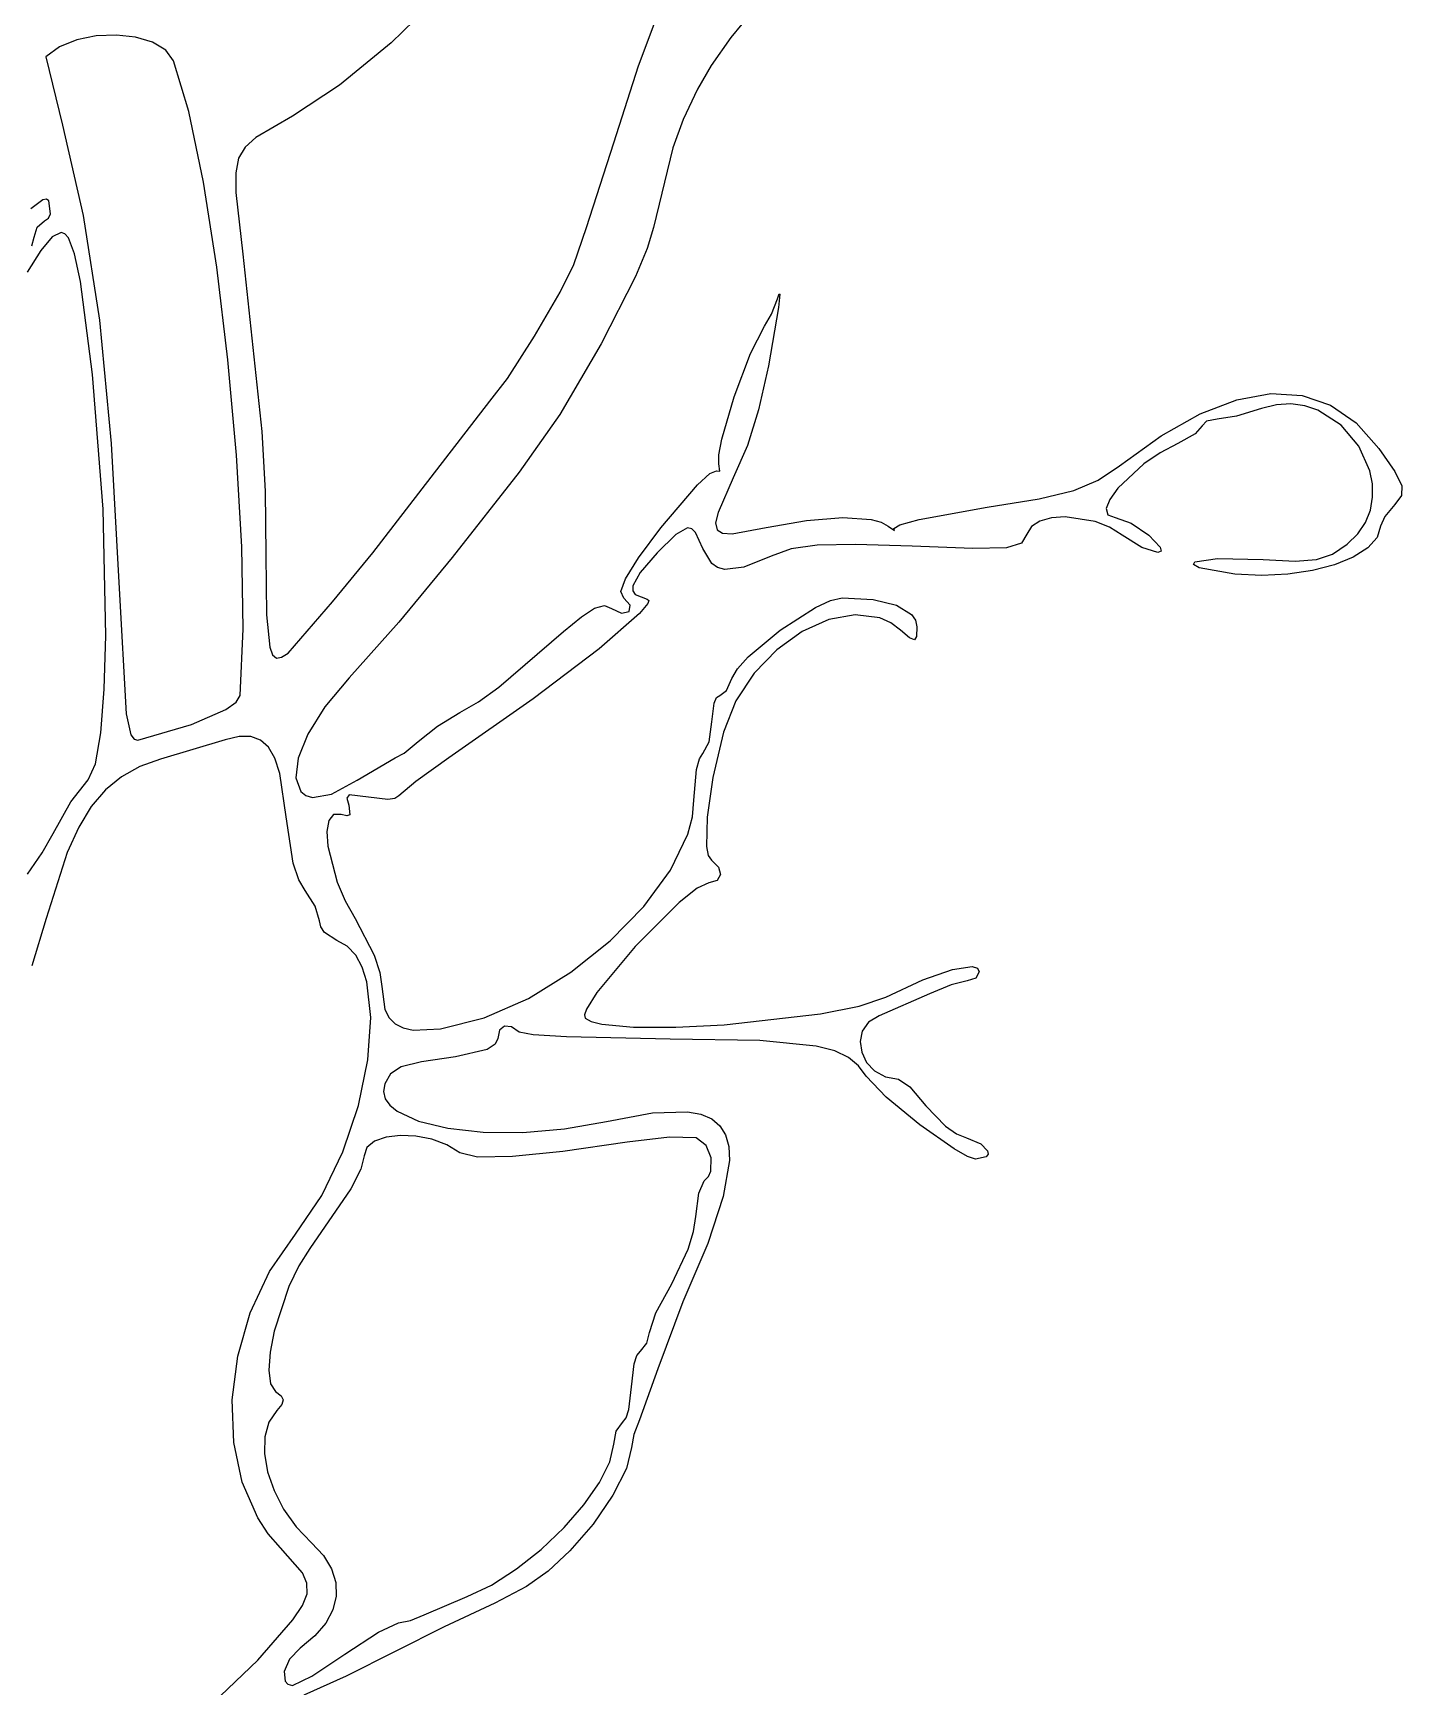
# Model space of a CAD drawing. Extents: x 56 to 1033, y 17 to 979.
# Drawn here: x 901.4 to 991.8, y 232.2 to 341.4 of the extents above; entities that cross this region are included whole.
import ezdxf

# ---------------------------------------------------------------- set-up
doc = ezdxf.new("R2010")
doc.units = 0

msp = doc.modelspace()

# ---------------------------------------------------------------- linework, layer by layer
at = {"layer": 'Layer 1'}
for p, q in [((950.54116, 344.827445), (947.492504, 341.148901)), ((928.235033, 343.880919), (925.058603, 340.794332)), ((941.404705, 339.273074), (943.096775, 343.823731)), ((904.297399, 340.987463), (903.150939, 340.531995)), ((905.581187, 341.241258), (904.297399, 340.987463)), ((906.905922, 341.296533), (905.581187, 341.241258)), ((908.175222, 341.156438), (906.905922, 341.296533)), ((909.292705, 340.824128), (908.175222, 341.156438)), ((947.492504, 341.148901), (946.198495, 339.289195)), ((903.150939, 340.531995), (902.23819, 339.8717)), ((902.23819, 339.8717), (903.34413, 335.35351)), ((910.161988, 340.302754), (909.292705, 340.824128)), ((910.68669, 339.59547), (910.161988, 340.302754)), ((925.058603, 340.794332), (921.649046, 337.984034)), ((911.702091, 336.244119), (910.68669, 339.59547)), ((939.76063, 334.19144), (941.404705, 339.273074)), ((946.198495, 339.289195), (945.28786, 337.726535)), ((921.649046, 337.984034), (918.54995, 335.93676)), ((945.28786, 337.726535), (944.350895, 335.71657)), ((912.666356, 331.575856), (911.702091, 336.244119)), ((918.54995, 335.93676), (916.11506, 334.529137)), ((944.350895, 335.71657), (943.659259, 333.851375)), ((903.34413, 335.35351), (904.720211, 329.393135)), ((916.11506, 334.529137), (915.405698, 333.899572)), ((915.405698, 333.899572), (914.97868, 333.163961)), ((937.95698, 328.59517), (939.76063, 334.19144)), ((943.659259, 333.851375), (942.39005, 328.595795)), ((914.97868, 333.163961), (914.79172, 332.205648)), ((914.79172, 332.205648), (914.802533, 330.907975)), ((913.538662, 325.979203), (912.666356, 331.575856)), ((902.038542, 330.410654), (901.265556, 329.830465)), ((902.294108, 330.467753), (902.038542, 330.410654)), ((902.44058, 330.34125), (902.294108, 330.467753)), ((902.55057, 329.490825), (902.44058, 330.34125)), ((914.802533, 330.907975), (915.24834, 326.82792)), ((901.671546, 328.614417), (902.16241, 329.0232)), ((902.16241, 329.0232), (902.416052, 329.196315)), ((902.416052, 329.196315), (902.55057, 329.490825)), ((904.720211, 329.393135), (905.783899, 322.461585)), ((901.326364, 327.367597), (901.46737, 327.95701)), ((901.46737, 327.95701), (901.671546, 328.614417)), ((902.659264, 327.96369), (901.926227, 327.075084)), ((903.250237, 328.25934), (902.659264, 327.96369)), ((903.503631, 328.167235), (903.250237, 328.25934)), ((903.734925, 327.905806), (903.503631, 328.167235)), ((904.149105, 326.846863), (903.734925, 327.905806)), ((937.12243, 326.15035), (937.95698, 328.59517)), ((942.39005, 328.595795), (941.96165, 327.194867)), ((901.926227, 327.075084), (901.01535, 325.64975)), ((904.528556, 325.026282), (904.149105, 326.846863)), ((915.24834, 326.82792), (916.51882, 315.121383)), ((941.96165, 327.194867), (941.196637, 325.358225)), ((914.278187, 319.842683), (913.538662, 325.979203)), ((936.227018, 324.321594), (937.12243, 326.15035)), ((905.32638, 318.8753), (904.528556, 325.026282)), ((941.196637, 325.358225), (938.94096, 320.89538)), ((934.522811, 321.417585), (936.227018, 324.321594)), ((950.183057, 322.864416), (950.57196, 323.883175)), ((950.57196, 323.883175), (950.681078, 324.201191)), ((950.729212, 324.196129), (950.63436, 323.294105)), ((950.681078, 324.201191), (950.729212, 324.196129)), ((905.783899, 322.461585), (906.564182, 314.321972)), ((949.72103, 322.069525), (950.183057, 322.864416)), ((950.63436, 323.294105), (949.980775, 319.453545)), ((932.733421, 318.619386), (934.522811, 321.417585)), ((948.78801, 320.255327), (949.72103, 322.069525)), ((938.94096, 320.89538), (936.191393, 316.242418)), ((947.725177, 317.394969), (948.78801, 320.255327)), ((914.84411, 313.554817), (914.278187, 319.842683)), ((949.980775, 319.453545), (949.329485, 316.53564)), ((906.035805, 309.991342), (905.32638, 318.8753)), ((931.58246, 317.10806), (932.733421, 318.619386)), ((927.68952, 312.10088), (931.58246, 317.10806)), ((946.903302, 314.600803), (947.725177, 317.394969)), ((978.501687, 316.277833), (980.919453, 317.208717)), ((980.919453, 317.208717), (983.162887, 317.614729)), ((983.532813, 316.88205), (982.55131, 316.630345)), ((983.162887, 317.614729), (985.22781, 317.49559)), ((984.488345, 316.933981), (983.532813, 316.88205)), ((985.405535, 316.805743), (984.488345, 316.933981)), ((985.22781, 317.49559), (987.110039, 316.851023)), ((987.110039, 316.851023), (988.805393, 315.680747)), ((936.191393, 316.242418), (933.51631, 312.434495)), ((949.329485, 316.53564), (948.586297, 314.184443)), ((975.913772, 314.822356), (978.501687, 316.277833)), ((978.928362, 315.799724), (978.63781, 315.485255)), ((979.62687, 315.930525), (978.928362, 315.799724)), ((980.893932, 316.136098), (979.62687, 315.930525)), ((982.55131, 316.630345), (980.893932, 316.136098)), ((986.272009, 316.51694), (985.405535, 316.805743)), ((987.803324, 315.53606), (986.272009, 316.51694)), ((916.51882, 315.121383), (916.731976, 311.17775)), ((973.15989, 312.842565), (975.913772, 314.822356)), ((978.161951, 314.958961), (977.01785, 314.318915)), ((978.63781, 315.485255), (978.161951, 314.958961)), ((988.98331, 314.148176), (987.803324, 315.53606)), ((988.805393, 315.680747), (990.30969, 313.984485)), ((906.564182, 314.321972), (907.09005, 304.73741)), ((915.195606, 307.504128), (914.84411, 313.554817)), ((946.69315, 312.985185), (946.698587, 313.576154)), ((946.698587, 313.576154), (946.903302, 314.600803)), ((948.586297, 314.184443), (947.65702, 312.044005)), ((975.866485, 313.711942), (974.788011, 312.975262)), ((977.01785, 314.318915), (975.866485, 313.711942)), ((989.712989, 312.510127), (988.98331, 314.148176)), ((990.30969, 313.984485), (991.353298, 312.469284)), ((946.117162, 312.345528), (946.54421, 312.514515)), ((946.54421, 312.514515), (946.771309, 312.482333)), ((946.771309, 312.482333), (946.69315, 312.985185)), ((971.769382, 311.895985), (973.15989, 312.842565)), ((974.788011, 312.975262), (973.067335, 311.370369)), ((989.878032, 311.646302), (989.712989, 312.510127)), ((991.353298, 312.469284), (991.826917, 311.519961)), ((923.84048, 307.0937), (927.68952, 312.10088)), ((933.51631, 312.434495), (929.09321, 306.799755)), ((942.87486, 308.753755), (945.282989, 311.580133)), ((945.282989, 311.580133), (946.117162, 312.345528)), ((947.65702, 312.044005), (946.653731, 309.772965)), ((970.151267, 311.218284), (971.769382, 311.895985)), ((973.067335, 311.370369), (972.533933, 310.630948)), ((989.893381, 310.778749), (989.878032, 311.646302)), ((991.826917, 311.519961), (991.802683, 310.881725)), ((916.731976, 311.17775), (916.78313, 306.96182)), ((964.43171, 310.104745), (967.855419, 310.668268)), ((967.855419, 310.668268), (970.151267, 311.218284)), ((972.533933, 310.630948), (972.291022, 310.019408)), ((989.746663, 309.927073), (989.893381, 310.778749)), ((991.35273, 310.299785), (990.693595, 309.491739)), ((991.802683, 310.881725), (991.35273, 310.299785)), ((906.214611, 301.63873), (906.035805, 309.991342)), ((946.653731, 309.772965), (946.492269, 309.069587)), ((949.8202, 308.761035), (952.498544, 309.24474)), ((952.498544, 309.24474), (954.883541, 309.423656)), ((954.883541, 309.423656), (956.756133, 309.295186)), ((956.756133, 309.295186), (957.431821, 309.114871)), ((958.65469, 308.945589), (959.944514, 309.292536)), ((959.944514, 309.292536), (964.43171, 310.104745)), ((967.915768, 309.194795), (967.347643, 308.839466)), ((968.684971, 309.403599), (967.915768, 309.194795)), ((969.592077, 309.466529), (968.684971, 309.403599)), ((971.567311, 309.157356), (969.592077, 309.466529)), ((972.291022, 310.019408), (972.393001, 309.600145)), ((972.393001, 309.600145), (972.89427, 309.437555)), ((972.89427, 309.437555), (973.950689, 309.067124)), ((989.425507, 309.110879), (989.746663, 309.927073)), ((990.693595, 309.491739), (990.41945, 308.859605)), ((941.392205, 306.759253), (942.87486, 308.753755)), ((943.856059, 308.311527), (942.62037, 307.099655)), ((944.634154, 308.750451), (943.856059, 308.311527)), ((944.91658, 308.686262), (944.634154, 308.750451)), ((945.162579, 308.43628), (944.91658, 308.686262)), ((945.64926, 307.388865), (945.162579, 308.43628)), ((946.492269, 309.069587), (946.582041, 308.617201)), ((946.582041, 308.617201), (946.941385, 308.38798)), ((946.941385, 308.38798), (947.588635, 308.354096)), ((947.588635, 308.354096), (949.8202, 308.761035)), ((957.431821, 309.114871), (957.89726, 308.856735)), ((957.89726, 308.856735), (958.296415, 308.565541)), ((958.27032, 308.699545), (958.65469, 308.945589)), ((958.296415, 308.565541), (958.27032, 308.699545)), ((967.04377, 308.336965), (966.700803, 307.732783)), ((967.347643, 308.839466), (967.04377, 308.336965)), ((972.50909, 308.786551), (971.567311, 309.157356)), ((973.33608, 308.272465), (972.50909, 308.786551)), ((974.635736, 307.458914), (973.33608, 308.272465)), ((973.950689, 309.067124), (975.114487, 308.271578)), ((975.114487, 308.271578), (975.86771, 307.479763)), ((988.21039, 307.663355), (988.91754, 308.349772)), ((988.91754, 308.349772), (989.425507, 309.110879)), ((990.199171, 308.108907), (989.578293, 307.420472)), ((990.41945, 308.859605), (990.199171, 308.108907)), ((915.291853, 302.079138), (915.195606, 307.504128)), ((921.18129, 303.85374), (923.84048, 307.0937)), ((942.62037, 307.099655), (941.49548, 305.803193)), ((946.235233, 306.396661), (945.64926, 307.388865)), ((951.482945, 307.358752), (950.16151, 306.883945)), ((953.201641, 307.606701), (951.482945, 307.358752)), ((955.729072, 307.656653), (953.201641, 307.606701)), ((959.47671, 307.537465), (955.729072, 307.656653)), ((963.482761, 307.392774), (959.47671, 307.537465)), ((965.702296, 307.437966), (963.482761, 307.392774)), ((966.700803, 307.732783), (965.702296, 307.437966)), ((975.6924, 307.120525), (974.635736, 307.458914)), ((975.928494, 307.219269), (975.6924, 307.120525)), ((975.86771, 307.479763), (975.928494, 307.219269)), ((986.184461, 306.654028), (987.230315, 307.004436)), ((987.230315, 307.004436), (988.21039, 307.663355)), ((989.578293, 307.420472), (988.616757, 306.813982)), ((916.78313, 306.96182), (916.830783, 303.001481)), ((929.09321, 306.799755), (925.574736, 302.519721)), ((940.527025, 305.390498), (941.392205, 306.759253)), ((946.623748, 306.121526), (946.235233, 306.396661)), ((947.097279, 305.991316), (946.623748, 306.121526)), ((948.363377, 306.158516), (947.097279, 305.991316)), ((950.16151, 306.883945), (948.363377, 306.158516)), ((978.051284, 306.317865), (978.141316, 306.498864)), ((978.442284, 306.113263), (978.051284, 306.317865)), ((978.141316, 306.498864), (979.634763, 306.723655)), ((980.7971, 305.699645), (978.442284, 306.113263)), ((979.634763, 306.723655), (982.66319, 306.654845)), ((982.66319, 306.654845), (984.764772, 306.556155)), ((985.91147, 305.925574), (984.287598, 305.683023)), ((984.764772, 306.556155), (986.184461, 306.654028)), ((987.374502, 306.309121), (985.91147, 305.925574)), ((988.616757, 306.813982), (987.374502, 306.309121)), ((940.222942, 304.540416), (940.527025, 305.390498)), ((941.49548, 305.803193), (941.022456, 304.910955)), ((941.022456, 304.910955), (941.025355, 304.592766)), ((982.562828, 305.601152), (980.7971, 305.699645)), ((984.287598, 305.683023), (982.562828, 305.601152)), ((907.09005, 304.73741), (907.560776, 296.469536)), ((918.25586, 300.47553), (921.18129, 303.85374)), ((940.42358, 304.101935), (940.222942, 304.540416)), ((940.849269, 303.64378), (940.42358, 304.101935)), ((941.025355, 304.592766), (941.185172, 304.347247)), ((941.185172, 304.347247), (941.9675, 304.036375)), ((942.015769, 303.754403), (941.462235, 303.082876)), ((941.9675, 304.036375), (942.070607, 303.947079)), ((942.070607, 303.947079), (942.015769, 303.754403)), ((953.084022, 303.495418), (954.08997, 303.958669)), ((954.08997, 303.958669), (954.85371, 304.134165)), ((954.85371, 304.134165), (956.891172, 304.018208)), ((956.891172, 304.018208), (958.446347, 303.63912)), ((916.830783, 303.001481), (917.032929, 300.860939)), ((936.44841, 301.892485), (937.62583, 302.877403)), ((937.62583, 302.877403), (938.500666, 303.439164)), ((938.500666, 303.439164), (939.142809, 303.61159)), ((941.462235, 303.082876), (938.78957, 300.762886)), ((939.142809, 303.61159), (939.62215, 303.428505)), ((939.62215, 303.428505), (940.275157, 303.10722)), ((940.275157, 303.10722), (940.78652, 303.213435)), ((940.78652, 303.213435), (940.849269, 303.64378)), ((950.746255, 301.999763), (953.084022, 303.495418)), ((953.978174, 302.68419), (952.215336, 301.895406)), ((955.717582, 303.003827), (953.978174, 302.68419)), ((957.329538, 302.794327), (955.717582, 303.003827)), ((958.055215, 302.472406), (957.329538, 302.794327)), ((958.446347, 303.63912), (959.438591, 303.028155)), ((959.438591, 303.028155), (959.698413, 302.645485)), ((959.698413, 302.645485), (959.78726, 302.216565)), ((906.109697, 298.09755), (906.214611, 301.63873)), ((915.09203, 297.66837), (915.291853, 302.079138)), ((925.574736, 302.519721), (922.28394, 298.847165)), ((932.179496, 298.226815), (936.44841, 301.892485)), ((948.64191, 300.235416), (950.746255, 301.999763)), ((952.215336, 301.895406), (950.53309, 300.697462)), ((958.71002, 301.995705), (958.055215, 302.472406)), ((959.304449, 301.486908), (958.71002, 301.995705)), ((959.760978, 301.580511), (959.627405, 301.342901)), ((959.78726, 302.216565), (959.760978, 301.580511)), ((917.032929, 300.860939), (917.219681, 300.350924)), ((917.820034, 300.207072), (918.25583, 300.4755)), ((918.25583, 300.4755), (918.25586, 300.47553)), ((938.78957, 300.762886), (934.42912, 297.459865)), ((950.53309, 300.697462), (949.035457, 299.150345)), ((959.627405, 301.342901), (959.304449, 301.486908)), ((917.219681, 300.350924), (917.47835, 300.149257)), ((917.47835, 300.149257), (917.820034, 300.207072)), ((947.57249, 298.790595), (947.92774, 299.436301)), ((947.92774, 299.436301), (948.64191, 300.235416)), ((922.28394, 298.847165), (920.668925, 296.935095)), ((947.212444, 297.998383), (947.57249, 298.790595)), ((949.035457, 299.150345), (947.82646, 297.314044)), ((905.877727, 295.212252), (906.109697, 298.09755)), ((914.146986, 296.743269), (914.824518, 297.236588)), ((914.824518, 297.236588), (915.09203, 297.66837)), ((934.42912, 297.459865), (928.8605, 293.557275)), ((929.59857, 296.543905), (930.827478, 297.254203)), ((930.827478, 297.254203), (932.179496, 298.226815)), ((946.391259, 297.159964), (946.556726, 297.532174)), ((946.556726, 297.532174), (946.75879, 297.668875)), ((946.75879, 297.668875), (947.212444, 297.998383)), ((947.82646, 297.314044), (947.01012, 295.248545)), ((907.560776, 296.469536), (907.869215, 295.065007)), ((911.868, 295.75387), (914.146986, 296.743269)), ((920.668925, 296.935095), (919.549051, 295.128207)), ((928.125479, 295.638903), (929.59857, 296.543905)), ((946.2384, 295.936385), (946.391259, 297.159964)), ((905.520566, 293.157186), (905.877727, 295.212252)), ((907.869215, 295.065007), (908.072196, 294.79668)), ((908.3193, 294.72301), (911.868, 295.75389)), ((911.868, 295.75389), (911.868, 295.75387)), ((919.549051, 295.128207), (918.916709, 293.52609)), ((926.83325, 294.629395), (928.125479, 295.638903)), ((946.065351, 294.605873), (946.2384, 295.936385)), ((947.01012, 295.248545), (946.316826, 292.245949)), ((908.072196, 294.79668), (908.3193, 294.72301)), ((914.09678, 294.75053), (909.82475, 293.475)), ((915.008699, 294.958666), (914.09678, 294.75053)), ((915.780786, 294.954529), (915.008699, 294.958666)), ((916.42438, 294.723765), (915.780786, 294.954529)), ((916.950822, 294.252019), (916.42438, 294.723765)), ((917.371454, 293.524937), (916.950822, 294.252019)), ((925.908549, 293.863845), (926.83325, 294.629395)), ((945.64931, 293.839855), (946.065351, 294.605873)), ((905.04008, 292.1067), (905.520566, 293.157186)), ((908.450834, 292.978328), (907.245885, 292.311572)), ((909.82475, 293.475), (908.450834, 292.978328)), ((917.697615, 292.528164), (917.371454, 293.524937)), ((918.916709, 293.52609), (918.764289, 292.228334)), ((922.80163, 292.072725), (925.31936, 293.545445)), ((925.31936, 293.545445), (925.908549, 293.863845)), ((928.8605, 293.557275), (926.677346, 291.996425)), ((945.233279, 292.78733), (945.420585, 293.484838)), ((945.420585, 293.484838), (945.64931, 293.839855)), ((903.88867, 290.641381), (905.04008, 292.1067)), ((907.245885, 292.311572), (906.186899, 291.442637)), ((918.11189, 289.66813), (917.697615, 292.528164)), ((918.764289, 292.228334), (919.084181, 291.334529)), ((921.110461, 291.157135), (922.80163, 292.072725)), ((926.677346, 291.996425), (925.56463, 291.046495)), ((945.06024, 290.768025), (945.233279, 292.78733)), ((946.316826, 292.245949), (945.933061, 289.630743)), ((902.72121, 288.56704), (903.88867, 290.641381)), ((906.186899, 291.442637), (905.250874, 290.339425)), ((919.084181, 291.334529), (919.418865, 291.070231)), ((919.418865, 291.070231), (919.868775, 290.944266)), ((919.868775, 290.944266), (921.110461, 291.157135)), ((922.276722, 291.10712), (922.137726, 290.882404)), ((922.137726, 290.882404), (922.2537, 290.423555)), ((923.55328, 290.948495), (922.276722, 291.10712)), ((924.829311, 290.805353), (923.55328, 290.948495)), ((925.297574, 290.87949), (924.829311, 290.805353)), ((925.56463, 291.046495), (925.297574, 290.87949)), ((944.955283, 289.662301), (945.06024, 290.768025)), ((905.250874, 290.339425), (904.414806, 288.969842)), ((918.594689, 286.590529), (918.11189, 289.66813)), ((921.249778, 289.815169), (920.938196, 289.413799)), ((921.76152, 289.809335), (921.249778, 289.815169)), ((922.12587, 289.716021), (921.76152, 289.809335)), ((922.326326, 289.783501), (922.12587, 289.716021)), ((922.2537, 290.423555), (922.326326, 289.783501)), ((944.650949, 288.51148), (944.955283, 289.662301)), ((945.933061, 289.630743), (945.887819, 287.709403)), ((902.004855, 287.283933), (902.72121, 288.56704)), ((904.414806, 288.969842), (903.655693, 287.30179)), ((920.938196, 289.413799), (920.816114, 288.68536)), ((920.816114, 288.68536), (920.872874, 287.709988)), ((943.50739, 286.131607), (944.650949, 288.51148)), ((920.872874, 287.709988), (921.480277, 285.338987)), ((945.887819, 287.709403), (946.001203, 287.104706)), ((901.028005, 285.861872), (902.004855, 287.283933)), ((903.655693, 287.30179), (902.27632, 282.9419)), ((918.956086, 285.486118), (918.594689, 286.590529)), ((946.001203, 287.104706), (946.21009, 286.788405)), ((946.21009, 286.788405), (946.684071, 286.327566)), ((946.684071, 286.327566), (946.804124, 285.840639)), ((919.36911, 284.78156), (918.956086, 285.486118)), ((921.480277, 285.338987), (922.009602, 284.103631)), ((941.756031, 283.742518), (943.50739, 286.131607)), ((946.04044, 285.298195), (945.265122, 284.943292)), ((946.584747, 285.455042), (946.04044, 285.298195)), ((946.804124, 285.840639), (946.584747, 285.455042)), ((920.039474, 283.763274), (919.36911, 284.78156)), ((922.009602, 284.103631), (922.67513, 282.941885)), ((945.265122, 284.943292), (944.082198, 284.00152)), ((920.3183, 282.78788), (920.039474, 283.763274)), ((939.52334, 281.458328), (941.756031, 283.742518)), ((944.082198, 284.00152), (941.167765, 281.09499)), ((902.27632, 282.9419), (901.323682, 279.818489)), ((920.408886, 282.392286), (920.3183, 282.78788)), ((920.655529, 282.01358), (920.408886, 282.392286)), ((921.4663, 281.47871), (920.655529, 282.01358)), ((922.67513, 282.941885), (923.936804, 280.520976)), ((922.157473, 281.116874), (921.4663, 281.47871)), ((922.71769, 280.528553), (922.157473, 281.116874)), ((936.935787, 279.393149), (939.52334, 281.458328)), ((941.167765, 281.09499), (938.645604, 278.05385)), ((923.150375, 279.738009), (922.71769, 280.528553)), ((923.458956, 278.769506), (923.150375, 279.738009)), ((923.936804, 280.520976), (924.30596, 279.383174)), ((962.147689, 279.569661), (963.442882, 279.762285)), ((963.442882, 279.762285), (963.790382, 279.660229)), ((923.717514, 276.395669), (923.458956, 278.769506)), ((924.30596, 279.383174), (924.43986, 278.448615)), ((934.11984, 277.661097), (936.935787, 279.393149)), ((957.72538, 277.750815), (960.187679, 278.884566)), ((960.187679, 278.884566), (962.147689, 279.569661)), ((963.1176, 278.818285), (962.055014, 278.569331)), ((963.677751, 278.994638), (963.1176, 278.818285)), ((963.91073, 279.418625), (963.677751, 278.994638)), ((963.790382, 279.660229), (963.91073, 279.418625)), ((924.43986, 278.448615), (924.650186, 276.923323)), ((931.201968, 276.376284), (934.11984, 277.661097)), ((938.645604, 278.05385), (937.953021, 276.943816)), ((955.974736, 277.154279), (957.72538, 277.750815)), ((960.614, 277.970795), (957.28356, 276.512615)), ((962.055014, 278.569331), (960.614, 277.970795)), ((924.650186, 276.923323), (924.922436, 276.383024)), ((937.953021, 276.943816), (937.822598, 276.572109)), ((937.822598, 276.572109), (937.86418, 276.353345)), ((947.056105, 275.918129), (953.411989, 276.635842)), ((953.411989, 276.635842), (955.974736, 277.154279)), ((957.28356, 276.512615), (956.589372, 276.089562)), ((923.520775, 273.601141), (923.717514, 276.395669)), ((924.922436, 276.383024), (925.317879, 275.982551)), ((925.317879, 275.982551), (925.845368, 275.715599)), ((925.845368, 275.715599), (926.513757, 275.575864)), ((926.513757, 275.575864), (928.30864, 275.652825)), ((928.30864, 275.652825), (931.201968, 276.376284)), ((932.222638, 275.574923), (932.10036, 275.025375)), ((932.545105, 275.838374), (932.222638, 275.574923)), ((933.001207, 275.796752), (932.545105, 275.838374)), ((933.52439, 275.431085), (933.001207, 275.796752)), ((934.447563, 275.258648), (933.52439, 275.431085)), ((937.86418, 276.353345), (938.272893, 276.12851)), ((938.272893, 276.12851), (938.968484, 275.957674)), ((938.968484, 275.957674), (941.069558, 275.767391)), ((941.069558, 275.767391), (943.865925, 275.761281)), ((943.865925, 275.761281), (947.056105, 275.918129)), ((956.181763, 275.502317), (956.039685, 274.818873)), ((956.589372, 276.089562), (956.181763, 275.502317)), ((931.40178, 274.295891), (929.30223, 273.803205)), ((931.925834, 274.630877), (931.40178, 274.295891)), ((932.10036, 275.025375), (931.925834, 274.630877)), ((936.634161, 275.115736), (934.447563, 275.258648)), ((943.48971, 274.977425), (936.634161, 275.115736)), ((949.41186, 274.876508), (943.48971, 274.977425)), ((953.129326, 274.513364), (949.41186, 274.876508)), ((954.355717, 274.19671), (953.129326, 274.513364)), ((956.039685, 274.818873), (956.14209, 274.107223)), ((922.896154, 270.580022), (923.520775, 273.601141)), ((925.72696, 273.13335), (925.023627, 272.688448)), ((927.053678, 273.466787), (925.72696, 273.13335)), ((929.30223, 273.803205), (927.053678, 273.466787)), ((955.264234, 273.770403), (954.355717, 274.19671)), ((955.932643, 273.219744), (955.264234, 273.770403)), ((956.43871, 272.530035), (955.932643, 273.219744)), ((956.14209, 274.107223), (956.467931, 273.435359)), ((956.467931, 273.435359), (956.996162, 272.871274)), ((925.023627, 272.688448), (924.64523, 272.017635)), ((957.755419, 271.134251), (956.43871, 272.530035)), ((956.996162, 272.871274), (957.705734, 272.482962)), ((957.705734, 272.482962), (958.5756, 272.338415)), ((958.5756, 272.338415), (959.32793, 271.819698)), ((924.64523, 272.017635), (924.552607, 271.511166)), ((924.552607, 271.511166), (924.665899, 271.039494)), ((924.665899, 271.039494), (924.969769, 270.605213)), ((959.988802, 269.305629), (957.755419, 271.134251)), ((959.32793, 271.819698), (960.37525, 270.572565)), ((921.871064, 267.526411), (922.896154, 270.580022)), ((924.969769, 270.605213), (925.44888, 270.210917)), ((925.44888, 270.210917), (926.871477, 269.552649)), ((939.28433, 269.542135), (942.319519, 270.110638)), ((942.319519, 270.110638), (944.629114, 270.181665)), ((944.629114, 270.181665), (945.517825, 270.016397)), ((945.517825, 270.016397), (946.232352, 269.709689)), ((960.37525, 270.572565), (961.6844, 269.21974)), ((926.871477, 269.552649), (928.810992, 269.08544)), ((928.810992, 269.08544), (931.144732, 268.830036)), ((931.144732, 268.830036), (933.749998, 268.807186)), ((933.749998, 268.807186), (936.504097, 269.037636)), ((936.504097, 269.037636), (939.28433, 269.542135)), ((946.232352, 269.709689), (946.775101, 269.255848)), ((946.775101, 269.255848), (947.148475, 268.649184)), ((962.254732, 267.715872), (959.988802, 269.305629)), ((961.6844, 269.21974), (962.410375, 268.725959)), ((923.451745, 267.825507), (923.26342, 267.27056)), ((923.965632, 268.234053), (923.451745, 267.825507)), ((924.728454, 268.493741), (923.965632, 268.234053)), ((925.663581, 268.602116), (924.728454, 268.493741)), ((926.694384, 268.556723), (925.663581, 268.602116)), ((927.744235, 268.355106), (926.694384, 268.556723)), ((928.736503, 267.99481), (927.744235, 268.355106)), ((929.59456, 267.47338), (928.736503, 267.99481)), ((940.64136, 268.17376), (936.398608, 267.541461)), ((943.440414, 268.498919), (940.64136, 268.17376)), ((945.20674, 268.45009), (943.440414, 268.498919)), ((945.860356, 267.949805), (945.20674, 268.45009)), ((946.204116, 267.121841), (945.860356, 267.949805)), ((947.148475, 268.649184), (947.35488, 267.884006)), ((947.35488, 267.884006), (947.396721, 266.954623)), ((963.123612, 267.220476), (962.254732, 267.715872)), ((962.410375, 268.725959), (963.06624, 268.446935)), ((963.06624, 268.446935), (964.002626, 268.063681)), ((964.002626, 268.063681), (964.459637, 267.597008)), ((920.472918, 264.634407), (921.871064, 267.526411)), ((923.26342, 267.27056), (923.048306, 266.376418)), ((930.766388, 267.184377), (929.59456, 267.47338)), ((933.070677, 267.209369), (930.766388, 267.184377)), ((936.398608, 267.541461), (933.070677, 267.209369)), ((946.183731, 266.25131), (946.204116, 267.121841)), ((947.396721, 266.954623), (946.996329, 264.580479)), ((963.66908, 267.036685), (963.123612, 267.220476)), ((964.370661, 267.202736), (963.66908, 267.036685)), ((964.487561, 267.381083), (964.370661, 267.202736)), ((964.459637, 267.597008), (964.487561, 267.381083)), ((923.048306, 266.376418), (922.391619, 265.076969)), ((945.374157, 264.80055), (945.74491, 265.62332)), ((945.74491, 265.62332), (946.020018, 265.889178)), ((946.020018, 265.889178), (946.183731, 266.25131)), ((918.72913, 262.09811), (920.472918, 264.634407)), ((922.391619, 265.076969), (919.68546, 261.14565)), ((945.17445, 263.25004), (945.374157, 264.80055)), ((946.996329, 264.580479), (945.966539, 261.481225)), ((944.681456, 261.094954), (945.026581, 262.260331)), ((945.026581, 262.260331), (945.17445, 263.25004)), ((917.016815, 259.618487), (918.72913, 262.09811)), ((919.68546, 261.14565), (918.952739, 259.991864)), ((945.966539, 261.481225), (944.32659, 257.611335)), ((943.60539, 258.81878), (944.681456, 261.094954)), ((915.748641, 256.897652), (917.016815, 259.618487)), ((918.952739, 259.991864), (918.299946, 258.630472)), ((918.299946, 258.630472), (917.330415, 255.68452)), ((942.552131, 256.897596), (943.60539, 258.81878)), ((914.92958, 254.040357), (915.748641, 256.897652)), ((942.11406, 255.59586), (942.552131, 256.897596)), ((944.32659, 257.611335), (942.68041, 253.193255)), ((917.330415, 255.68452), (917.061814, 254.299788)), ((941.52498, 254.37122), (941.94102, 254.881105)), ((941.94102, 254.881105), (942.11406, 255.59586)), ((914.564608, 251.151355), (914.92958, 254.040357)), ((917.061814, 254.299788), (916.969412, 253.107103)), ((940.93589, 252.01491), (941.108931, 253.528885)), ((941.108931, 253.528885), (941.296243, 254.072667)), ((941.296243, 254.072667), (941.52498, 254.37122)), ((916.969412, 253.107103), (917.077278, 252.206379)), ((942.68041, 253.193255), (941.45335, 249.814025)), ((917.077278, 252.206379), (917.40948, 251.69753)), ((917.40948, 251.69753), (917.789083, 251.410552)), ((917.789083, 251.410552), (917.930631, 251.137164)), ((940.762854, 250.500881), (940.93589, 252.01491)), ((914.658696, 248.335397), (914.564608, 251.151355)), ((917.51504, 250.44887), (916.984489, 249.672381)), ((917.837994, 250.831793), (917.51504, 250.44887)), ((917.930631, 251.137164), (917.837994, 250.831793)), ((940.575545, 249.95709), (940.762854, 250.500881)), ((916.984489, 249.672381), (916.712744, 248.705028)), ((939.930787, 249.085366), (940.34681, 249.65856)), ((940.34681, 249.65856), (940.575545, 249.95709)), ((941.45335, 249.814025), (941.088414, 248.856278)), ((915.216818, 245.697236), (914.658696, 248.335397)), ((916.712744, 248.705028), (916.686756, 247.597048)), ((939.512524, 247.044566), (939.75775, 248.21845)), ((939.75775, 248.21845), (939.930787, 249.085366)), ((941.088414, 248.856278), (940.93662, 247.990015)), ((916.686756, 247.597048), (916.893475, 246.398675)), ((938.830495, 245.679016), (939.512524, 247.044566)), ((940.93662, 247.990015), (940.603645, 246.608399)), ((916.893475, 246.398675), (917.31985, 245.160145)), ((940.603645, 246.608399), (939.708662, 244.839046)), ((916.243948, 243.341623), (915.216818, 245.697236)), ((917.31985, 245.160145), (917.952831, 243.931694)), ((937.792141, 244.205484), (938.830495, 245.679016)), ((939.708662, 244.839046), (938.407589, 242.942226)), ((917.952831, 243.931694), (918.779368, 242.763557)), ((936.477935, 242.70765), (937.792141, 244.205484)), ((916.934946, 242.302507), (916.243948, 243.341623)), ((918.779368, 242.763557), (919.78641, 241.70597)), ((934.968354, 241.269198), (936.477935, 242.70765)), ((938.407589, 242.942226), (936.85634, 241.178205)), ((917.74506, 241.37331), (916.934946, 242.302507)), ((919.78641, 241.70597), (920.579947, 240.855468)), ((919.191875, 239.725916), (917.74506, 241.37331)), ((920.579947, 240.855468), (921.117702, 239.97483)), ((933.343875, 239.973809), (934.968354, 241.269198)), ((936.85634, 241.178205), (935.424012, 239.834506)), ((919.497178, 239.035725), (919.191875, 239.725916)), ((921.117702, 239.97483), (921.400991, 239.076426)), ((931.684971, 238.905165), (933.343875, 239.973809)), ((935.424012, 239.834506), (933.989547, 238.80506)), ((919.196211, 237.550485), (919.503648, 238.335373)), ((919.503648, 238.335373), (919.497178, 239.035725)), ((921.431129, 238.172625), (921.209431, 237.275798)), ((921.400991, 239.076426), (921.431129, 238.172625)), ((930.07212, 238.14695), (931.684971, 238.905165)), ((933.989547, 238.80506), (931.915869, 237.702737)), ((918.559796, 236.606688), (919.196211, 237.550485)), ((921.209431, 237.275798), (920.737214, 236.398313)), ((927.24777, 236.94414), (930.07212, 238.14695)), ((931.915869, 237.702737), (928.5659, 236.140405)), ((916.23974, 233.94487), (918.559796, 236.606688)), ((920.737214, 236.398313), (920.015791, 235.55254)), ((928.5659, 236.140405), (922.08601, 232.893255)), ((924.231833, 235.798564), (925.55086, 236.40422)), ((925.55086, 236.40422), (926.327338, 236.562827)), ((926.327338, 236.562827), (927.24777, 236.94414)), ((920.015791, 235.55254), (919.04648, 234.75085)), ((922.007, 234.34243), (924.231833, 235.798564)), ((913.274297, 231.108818), (916.23974, 233.94487)), ((918.344301, 234.02016), (917.996118, 233.209324)), ((919.04648, 234.75085), (918.344301, 234.02016)), ((919.807613, 232.88629), (922.00707, 234.34245)), ((922.00707, 234.34245), (922.007, 234.34243)), ((917.996118, 233.209324), (918.048881, 232.551696)), ((918.54954, 232.28063), (919.807613, 232.88629)), ((922.08601, 232.893255), (919.278662, 231.641235)), ((918.048881, 232.551696), (918.240289, 232.353258)), ((918.240289, 232.353258), (918.54954, 232.28063))]:
    msp.add_line(p, q, dxfattribs=at)

doc.saveas('drawing.dxf')
